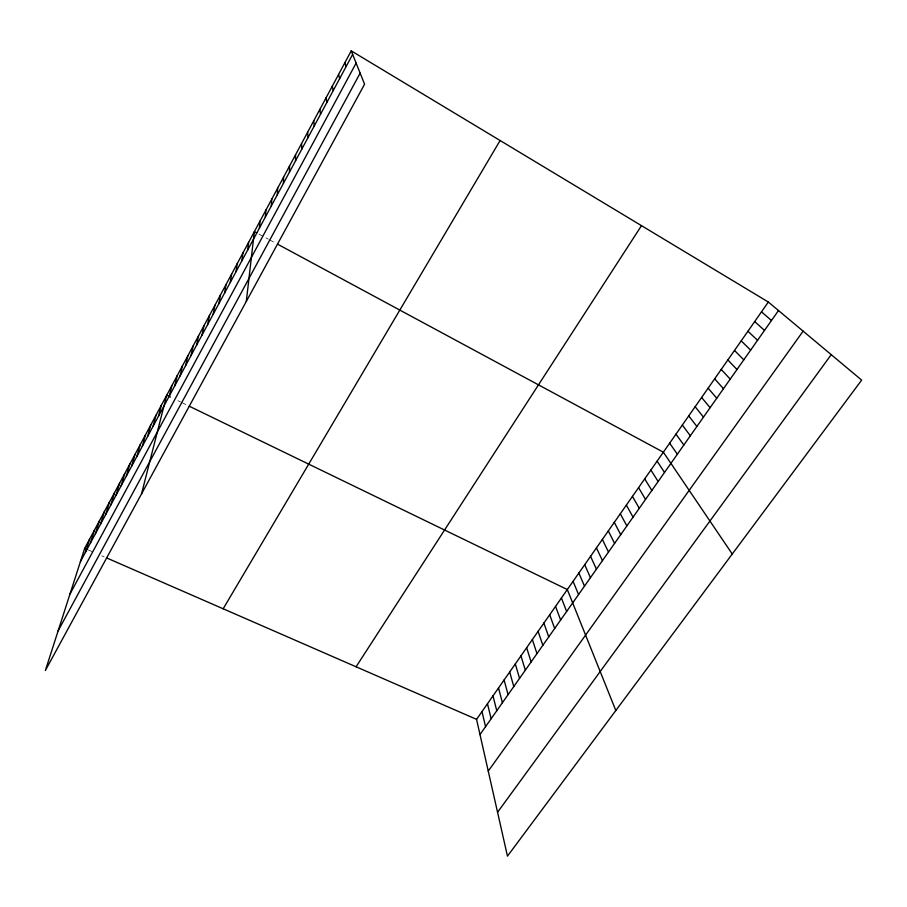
<?xml version="1.0" encoding="UTF-8"?>
<svg xmlns="http://www.w3.org/2000/svg" width="907" height="907" viewBox="0 0 907 907"><rect width="100%" height="100%" fill="white"/><g stroke="black" fill="none" stroke-linecap="round" stroke-linejoin="round"><path stroke-width="0.68" stroke-dasharray="4.54 3.4" d="M88.353 549.948L93.251 552.08M101.777 555.798L104.203 556.864M178.01 400.747L180.504 401.96M181.751 402.561L187.998 405.588M259.005 234.142L268.268 239.142M269.424 239.765L275.184 242.872"/><path stroke-width="1.36" d="M289.469 172.126L289.526 166.004M283.381 183.475L283.574 177.114M277.327 194.756L277.655 188.157M271.306 205.957L271.783 199.132M265.332 217.09L265.944 210.039M259.391 228.156L260.128 220.877M246.307 301.441L254.357 231.648L256.681 232.895M247.634 250.071L248.631 242.35M241.806 260.921L242.929 252.985M236.024 271.703L237.271 263.552M230.265 282.428L231.636 274.061M224.551 293.074L226.047 284.503M218.87 303.664L220.48 294.877M213.224 314.173L214.959 305.194M207.624 324.627L209.472 315.443M202.046 335.012L204.007 325.624M196.502 345.34L198.576 335.76M191.003 355.601L193.191 345.828M185.527 365.793L187.828 355.827M180.085 375.929L182.5 365.782M174.688 385.997L177.205 375.668M169.314 396.008L171.933 385.486M141.515 493.907L166.707 395.259L170.471 397.085M158.498 416.154L161.344 405.27M153.068 426.279L156.015 415.213M147.671 436.335L150.721 425.1M142.297 446.346L145.46 434.918M136.968 456.278L140.222 444.679M131.662 466.164L135.018 454.396M126.39 475.982L129.848 464.044M121.153 485.733L124.713 473.635M115.949 495.437L119.611 483.159M110.779 505.074L114.531 492.637M105.631 514.654L109.486 502.059M100.53 524.178L104.464 511.423M95.439 533.645L99.475 520.743M90.394 543.055L94.521 529.994M85.371 552.408L89.589 539.2M84.691 548.35L45.35 670.534L364.58 84.204L351.224 50.86L84.691 548.35L87.129 549.415M80.383 561.716L352.642 54.409M69.975 594.04L356.122 63.093M58.127 630.853L360.147 73.15M223.167 608.778L500.108 140.517M356.088 666.781L641.487 225.65M768.342 302.042L861.65 380.112L507.467 856.14L476.56 719.364L768.342 302.042L351.224 50.86M479.996 734.568L778.501 310.534M488.249 771.109L803.126 331.134M497.558 812.275L831.231 354.66M106.641 557.93L476.56 719.364M189.246 406.2L567.317 589.55L615.819 710.51M277.485 244.119L663.357 452.196L732.255 554.018M761.495 311.827L771.483 320.511M754.692 321.566L764.499 330.431M747.924 331.248L757.56 340.295M741.189 340.873L750.656 350.091M734.5 350.442L743.797 359.83M727.845 359.954L736.983 369.523M721.235 369.421L730.203 379.149M714.659 378.82L723.457 388.729M708.118 388.173L716.757 398.241M701.621 397.481L710.102 407.708M695.147 406.721L703.469 417.118M688.719 415.916L696.893 426.471M682.325 425.066L690.34 435.779M675.964 434.158L683.833 445.02M669.649 443.194L677.359 454.214M657.11 461.13L664.514 472.456M650.886 470.03L658.153 481.492M644.707 478.873L651.827 490.483M638.562 487.66L645.535 499.428M632.44 496.412L639.276 508.317M626.363 505.108L633.052 517.16M620.309 513.759L626.862 525.947M614.288 522.364L620.705 534.688M608.314 530.924L614.583 543.384M602.361 539.438L608.495 552.023M596.443 547.907L602.452 560.628M590.548 556.32L596.432 569.177M584.698 564.698L590.446 577.68M578.87 573.031L584.482 586.137M573.077 581.319L578.564 594.55M561.41 597.996L566.637 611.488M555.538 606.398L560.639 620.014M549.699 614.753L554.676 628.494M543.894 623.064L548.735 636.918M538.112 631.329L542.84 645.308M344.864 62.708L346.134 66.528M532.364 639.548L536.967 653.641M526.65 647.723L531.128 661.94M520.958 655.852L525.323 670.182M515.312 663.935L519.552 678.391M509.689 671.985L513.804 686.542M504.088 679.978L508.09 694.66M338.56 74.487L339.672 78.58M498.521 687.937L502.41 702.721M492.989 695.862L496.764 710.748M487.478 703.73L491.14 718.729M482.002 711.564L485.551 726.677M332.291 86.188L333.243 90.541M326.067 97.809L326.871 102.423M319.876 109.362L320.534 114.237M313.731 120.835L314.241 125.96M307.62 132.229L307.983 137.615M301.555 143.555L301.77 149.19M295.523 154.814L295.603 160.698"/></g></svg>
